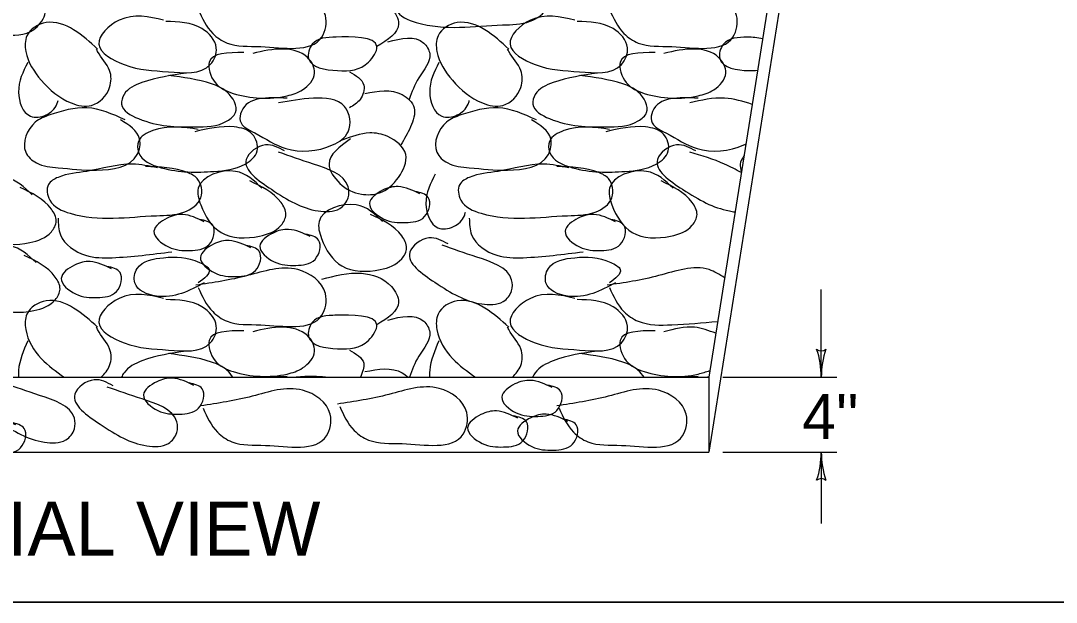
# Model space of a CAD drawing. Extents: x 1007 to 1035.5, y 1000.5 to 1021.5.
# Drawn here: x 1023.223 to 1027.826, y 1000.5 to 1003.083 of the extents above; entities that cross this region are included whole.
import ezdxf

# ---------------------------------------------------------------- set-up
doc = ezdxf.new("R2010")
doc.units = 0
for name, color, linetype in [('Level 1', 7, 'Continuous'), ('Level 10', 7, 'Continuous'), ('Level 11', 7, 'Continuous')]:
    doc.layers.add(name, color=color, linetype=linetype)

msp = doc.modelspace()

# ---------------------------------------------------------------- linework, layer by layer
at = {"layer": 'Level 1'}
for p, q in [((1027.6592, 1010.1626), (1026.2812, 1001.4998)), ((1027.6592, 1009.8296), (1026.2812, 1001.1668)), ((1026.7812, 1001.4998), (1026.7812, 1001.8897)), ((1019.8975, 1001.4998), (1026.2812, 1001.4998)), ((1024.4068, 1001.5034), (1024.269, 1001.4998)), ((1026.2342, 1001.5034), (1026.0963, 1001.4998)), ((1026.2813, 1001.5004), (1026.275, 1001.4998)), ((1026.2812, 1001.4998), (1026.2812, 1001.1668)), ((1026.3437, 1001.4998), (1026.85, 1001.4998)), ((1019.8975, 1001.1668), (1026.2812, 1001.1668)), ((1026.3437, 1001.1668), (1026.85, 1001.1668)), ((1026.7812, 1001.1668), (1026.7812, 1000.8499))]:
    msp.add_line(p, q, dxfattribs=at)
for centre, radius, start, end in [((1026.7812, 1001.6484), 0.0313, 228.7746, 310.8913), ((1026.3902, 1001.4998), 0.3909, 0, 18.6688), ((1027.1721, 1001.4998), 0.3909, 161.3472, 179.9939), ((1026.3902, 1001.4998), 0.3909, 359.9878, 0), ((1026.3902, 1001.1668), 0.3909, 341.3472, 359.9939), ((1027.1721, 1001.1668), 0.3909, 180, 198.6688), ((1027.1721, 1001.1668), 0.3909, 179.9878, 180), ((1026.7811, 1001.0181), 0.0313, 48.7746, 130.8913)]:
    msp.add_arc(centre, radius, start, end, dxfattribs=at)
for points in [[(1025.3698, 1003.2778), (1025.2578, 1003.2938), (1025.0555, 1003.2618), (1024.9277, 1003.2351), (1024.885, 1003.2031), (1024.8903, 1003.1339), (1024.9808, 1003.0753), (1025.3645, 1003.0646), (1025.487, 1003.0806), (1025.5615, 1003.1446), (1025.5457, 1003.2298), (1025.503, 1003.2564), (1025.3165, 1003.2831)], [(1024.0125, 1003.1334), (1024.0765, 1003.0269), (1024.1405, 1002.9842), (1024.2897, 1002.9682), (1024.5613, 1003.0109), (1024.5773, 1003.1067), (1024.4548, 1003.2134), (1024.231, 1003.1867), (1024.002, 1003.144)], [(1025.8398, 1003.1334), (1025.9038, 1003.0269), (1025.9678, 1002.9842), (1026.117, 1002.9682), (1026.3887, 1003.0109), (1026.4047, 1003.1067), (1026.2822, 1003.2134), (1026.0583, 1003.1867), (1025.8293, 1003.144)], [(1023.1517, 1003.1684), (1023.0452, 1003.1364), (1023.0292, 1003.0726), (1023.1571, 1003.0192), (1023.2956, 1003.0566), (1023.3329, 1003.1257), (1023.1517, 1003.1684), (1023.1464, 1003.1684)], [(1024.5613, 1003.1707), (1024.7372, 1003.1974), (1024.8703, 1003.1387), (1024.9023, 1003.0695), (1024.8063, 1002.9682)], [(1023.565, 1002.9575), (1023.4585, 1003.0429), (1023.336, 1003.0749), (1023.2508, 1003.0162), (1023.2455, 1002.9469), (1023.3147, 1002.819), (1023.4478, 1002.7179), (1023.5385, 1002.7072), (1023.6183, 1002.7872), (1023.6183, 1002.8617), (1023.565, 1002.9469), (1023.5598, 1002.9575)], [(1023.8582, 1003.0855), (1023.661, 1003.0855), (1023.5703, 1002.9789), (1023.6823, 1002.8884), (1023.8793, 1002.8564), (1024.0658, 1002.8884), (1024.0925, 1002.9629), (1024.0285, 1003.0482), (1023.8687, 1003.0802)], [(1025.3923, 1002.9575), (1025.2858, 1003.0429), (1025.1633, 1003.0749), (1025.0782, 1003.0162), (1025.0728, 1002.9469), (1025.142, 1002.819), (1025.2752, 1002.7179), (1025.3658, 1002.7072), (1025.4457, 1002.7872), (1025.4457, 1002.8617), (1025.3923, 1002.9469), (1025.3872, 1002.9575)], [(1025.6855, 1003.0855), (1025.4883, 1003.0855), (1025.3977, 1002.9789), (1025.5097, 1002.8884), (1025.7067, 1002.8564), (1025.8932, 1002.8884), (1025.9198, 1002.9629), (1025.8558, 1003.0482), (1025.696, 1003.0802)], [(1024.6252, 1003.0109), (1024.5187, 1002.9789), (1024.5027, 1002.915), (1024.6305, 1002.8617), (1024.769, 1002.899), (1024.8063, 1002.9682), (1024.6252, 1003.0109), (1024.6198, 1003.0109)], [(1024.8543, 1002.9895), (1025.0142, 1002.9842), (1025.0408, 1002.9364), (1024.9928, 1002.8297), (1024.9502, 1002.7339)], [(1026.4525, 1003.0109), (1026.346, 1002.9789), (1026.33, 1002.915), (1026.4578, 1002.8617), (1026.498, 1002.863)], [(1026.5203, 1003.0028), (1026.4525, 1003.0109), (1026.4472, 1003.0109)], [(1024.215, 1002.9417), (1024.0605, 1002.899), (1024.0872, 1002.8084), (1024.167, 1002.7605), (1024.4068, 1002.7499), (1024.476, 1002.7765), (1024.5293, 1002.851), (1024.4973, 1002.9204), (1024.3908, 1002.9575), (1024.2545, 1002.9375)], [(1026.0423, 1002.9417), (1025.8878, 1002.899), (1025.9145, 1002.8084), (1025.9943, 1002.7605), (1026.2342, 1002.7499), (1026.3033, 1002.7765), (1026.3567, 1002.851), (1026.3247, 1002.9204), (1026.2182, 1002.9575), (1026.0818, 1002.9375)], [(1023.2542, 1002.8975), (1023.2135, 1002.7659), (1023.2667, 1002.6592), (1023.336, 1002.6645), (1023.384, 1002.7125), (1023.3893, 1002.7285)], [(1025.0815, 1002.8975), (1025.0408, 1002.7659), (1025.094, 1002.6592), (1025.1633, 1002.6645), (1025.2113, 1002.7125), (1025.2167, 1002.7285)], [(1023.9593, 1002.851), (1023.7622, 1002.8084), (1023.6823, 1002.7552), (1023.6717, 1002.7125), (1023.7462, 1002.6485), (1023.9967, 1002.6114), (1024.1405, 1002.638), (1024.1777, 1002.6752), (1024.1405, 1002.7659), (1024.0712, 1002.803), (1023.8793, 1002.8404)], [(1024.6838, 1002.8564), (1024.7478, 1002.7977), (1024.7318, 1002.7339), (1024.6838, 1002.6965)], [(1025.7867, 1002.851), (1025.5895, 1002.8084), (1025.5097, 1002.7552), (1025.499, 1002.7125), (1025.5735, 1002.6485), (1025.824, 1002.6114), (1025.9678, 1002.638), (1026.005, 1002.6752), (1025.9678, 1002.7659), (1025.8985, 1002.803), (1025.7067, 1002.8404)], [(1024.7532, 1002.7605), (1024.9182, 1002.7552), (1024.9715, 1002.6965), (1024.9555, 1002.6114), (1024.913, 1002.5314)], [(1024.4068, 1002.7392), (1024.2043, 1002.6805), (1024.199, 1002.638), (1024.263, 1002.5847), (1024.4015, 1002.5154), (1024.6093, 1002.5314), (1024.6785, 1002.59), (1024.6625, 1002.7019), (1024.524, 1002.7392), (1024.3695, 1002.7179)], [(1026.2342, 1002.7392), (1026.0317, 1002.6805), (1026.0263, 1002.638), (1026.0903, 1002.5847), (1026.2288, 1002.5154), (1026.4367, 1002.5314), (1026.446, 1002.5358)], [(1026.474, 1002.7118), (1026.3513, 1002.7392), (1026.1968, 1002.7179)], [(1023.6877, 1002.6432), (1023.5172, 1002.6965), (1023.352, 1002.6645), (1023.288, 1002.6327), (1023.2455, 1002.4994), (1023.2933, 1002.4515), (1023.3893, 1002.4302), (1023.5598, 1002.4195), (1023.7408, 1002.4889), (1023.7515, 1002.558), (1023.6663, 1002.6432)], [(1025.515, 1002.6432), (1025.3445, 1002.6965), (1025.1793, 1002.6645), (1025.1153, 1002.6327), (1025.0728, 1002.4994), (1025.1207, 1002.4515), (1025.2167, 1002.4302), (1025.3872, 1002.4195), (1025.5682, 1002.4889), (1025.5788, 1002.558), (1025.4937, 1002.6432)], [(1024.0125, 1002.6007), (1023.8102, 1002.5954), (1023.7462, 1002.5474), (1023.7462, 1002.4994), (1023.8475, 1002.4302), (1024.0818, 1002.4142), (1024.2203, 1002.4462), (1024.2737, 1002.5047), (1024.2523, 1002.5794), (1024.1723, 1002.6114), (1023.9967, 1002.59)], [(1024.6892, 1002.558), (1024.5933, 1002.4462), (1024.6412, 1002.3609), (1024.7372, 1002.313), (1024.817, 1002.3184), (1024.9023, 1002.3875), (1024.9342, 1002.4889), (1024.8543, 1002.5687), (1024.7743, 1002.5847), (1024.6518, 1002.5527)], [(1025.8398, 1002.6007), (1025.6375, 1002.5954), (1025.5735, 1002.5474), (1025.5735, 1002.4994), (1025.6748, 1002.4302), (1025.9092, 1002.4142), (1026.0477, 1002.4462), (1026.101, 1002.5047), (1026.0797, 1002.5794), (1025.9997, 1002.6114), (1025.824, 1002.59)], [(1024.3962, 1002.5047), (1024.311, 1002.5314), (1024.2257, 1002.4675), (1024.3375, 1002.3344), (1024.5453, 1002.2384), (1024.6412, 1002.249), (1024.6785, 1002.297), (1024.6785, 1002.3449), (1024.524, 1002.4462), (1024.3695, 1002.4994)], [(1026.2235, 1002.5047), (1026.1383, 1002.5314), (1026.053, 1002.4675), (1026.1648, 1002.3344), (1026.3727, 1002.2384), (1026.398, 1002.2339)], [(1026.4258, 1002.4089), (1026.3513, 1002.4462), (1026.1968, 1002.4994)], [(1023.8315, 1002.4302), (1023.7195, 1002.4462), (1023.5172, 1002.4142), (1023.3893, 1002.3875), (1023.3467, 1002.3555), (1023.352, 1002.2864), (1023.4425, 1002.2277), (1023.8262, 1002.217), (1023.9487, 1002.233), (1024.0232, 1002.297), (1024.0073, 1002.3822), (1023.9647, 1002.4089), (1023.7782, 1002.4355)], [(1025.6588, 1002.4302), (1025.5468, 1002.4462), (1025.3445, 1002.4142), (1025.2167, 1002.3875), (1025.174, 1002.3555), (1025.1793, 1002.2864), (1025.2698, 1002.2277), (1025.6535, 1002.217), (1025.776, 1002.233), (1025.8505, 1002.297), (1025.8347, 1002.3822), (1025.792, 1002.4089), (1025.6055, 1002.4355)], [(1026.4375, 1002.4828), (1026.4207, 1002.4462), (1026.4264, 1002.4126)], [(1023.2741, 1002.3105), (1023.1568, 1002.3852), (1022.9916, 1002.3105), (1023.0023, 1002.236), (1023.093, 1002.1135), (1023.2635, 1002.0975), (1023.3593, 1002.1455), (1023.3806, 1002.1934), (1023.3593, 1002.2467), (1023.2208, 1002.3425)], [(1024.295, 1002.3395), (1024.1777, 1002.4142), (1024.0125, 1002.3395), (1024.0232, 1002.265), (1024.1138, 1002.1425), (1024.2843, 1002.1265), (1024.3802, 1002.1745), (1024.4015, 1002.2224), (1024.3802, 1002.2757), (1024.2417, 1002.3715)], [(1025.065, 1002.4019), (1025.0243, 1002.2702), (1025.0775, 1002.1635), (1025.1468, 1002.1689), (1025.1948, 1002.2169), (1025.2001, 1002.2329)], [(1026.1223, 1002.3395), (1026.005, 1002.4142), (1025.8398, 1002.3395), (1025.8505, 1002.265), (1025.9412, 1002.1425), (1026.1117, 1002.1265), (1026.2075, 1002.1745), (1026.2288, 1002.2224), (1026.2075, 1002.2757), (1026.069, 1002.3715)], [(1024.9969, 1002.3143), (1024.901, 1002.3463), (1024.8317, 1002.3303), (1024.7732, 1002.2718), (1024.837, 1002.2025), (1024.933, 1002.1865), (1025.0182, 1002.2131), (1025.0342, 1002.2985), (1024.9755, 1002.325)], [(1024.8316, 1002.1908), (1024.7143, 1002.2655), (1024.5491, 1002.1908), (1024.5598, 1002.1163), (1024.6505, 1001.9938), (1024.821, 1001.9778), (1024.9168, 1002.0258), (1024.9381, 1002.0737), (1024.9168, 1002.127), (1024.7783, 1002.2228)], [(1024.0392, 1002.1904), (1023.9433, 1002.2224), (1023.874, 1002.2064), (1023.8155, 1002.1479), (1023.8793, 1002.0785), (1023.9753, 1002.0625), (1024.0605, 1002.0892), (1024.0765, 1002.1745), (1024.0178, 1002.201)], [(1025.8665, 1002.1904), (1025.7707, 1002.2224), (1025.7013, 1002.2064), (1025.6428, 1002.1479), (1025.7067, 1002.0785), (1025.8027, 1002.0625), (1025.8878, 1002.0892), (1025.9038, 1002.1745), (1025.8452, 1002.201)], [(1023.3893, 1002.2064), (1023.4, 1002.1319), (1023.5118, 1002.0412), (1023.629, 1002.0307), (1023.8953, 1002.0572)], [(1025.2167, 1002.2064), (1025.2273, 1002.1319), (1025.3392, 1002.0412), (1025.4563, 1002.0307), (1025.7227, 1002.0572)], [(1024.5098, 1002.1243), (1024.4139, 1002.1563), (1024.3446, 1002.1403), (1024.2861, 1002.0818), (1024.3499, 1002.0125), (1024.4459, 1001.9965), (1024.5311, 1002.0231), (1024.5471, 1002.1085), (1024.4884, 1002.135)], [(1025.1227, 1002.0916), (1025.0375, 1002.1183), (1024.9522, 1002.0545), (1025.064, 1001.9213), (1025.2719, 1001.8253), (1025.3677, 1001.836), (1025.405, 1001.884), (1025.405, 1001.9318), (1025.2505, 1002.0331), (1025.096, 1002.0863)], [(1023.2915, 1002.0086), (1023.1742, 1002.0833), (1023.009, 1002.0086), (1023.0197, 1001.9341), (1023.1104, 1001.8116), (1023.2809, 1001.7956), (1023.3767, 1001.8436), (1023.398, 1001.8915), (1023.3767, 1001.9448), (1023.2382, 1002.0406)], [(1024.2456, 1002.0747), (1024.1497, 1002.1067), (1024.0804, 1002.0907), (1024.0219, 1002.0322), (1024.0857, 1001.9629), (1024.1817, 1001.9469), (1024.2669, 1001.9736), (1024.2829, 1002.0589), (1024.2242, 1002.0854)], [(1024.0392, 1001.9189), (1023.8262, 1001.8602), (1023.7302, 1001.9189), (1023.7408, 1001.9829), (1023.8582, 1002.0307), (1024.0178, 1002.0094), (1024.0605, 1001.9775), (1024.0125, 1001.9189)], [(1025.8665, 1001.9189), (1025.6535, 1001.8602), (1025.5575, 1001.9189), (1025.5682, 1001.9829), (1025.6855, 1002.0307), (1025.8452, 1002.0094), (1025.8878, 1001.9775), (1025.8398, 1001.9189)], [(1023.6272, 1001.9814), (1023.5314, 1002.0134), (1023.462, 1001.9974), (1023.4035, 1001.9389), (1023.4674, 1001.8695), (1023.5634, 1001.8535), (1023.6485, 1001.8802), (1023.6645, 1001.9655), (1023.6059, 1001.992)], [(1024.0125, 1001.8975), (1024.0765, 1001.791), (1024.1405, 1001.7484), (1024.2897, 1001.7324), (1024.5613, 1001.775), (1024.5773, 1001.8709), (1024.4548, 1001.9775), (1024.231, 1001.9509), (1024.002, 1001.9082)], [(1026.3514, 1001.9416), (1026.2822, 1001.9775), (1026.0583, 1001.9509), (1025.8293, 1001.9082)], [(1024.5613, 1001.9349), (1024.7372, 1001.9615), (1024.8703, 1001.9029), (1024.9023, 1001.8337), (1024.8063, 1001.7324)], [(1025.8398, 1001.8975), (1025.9038, 1001.791), (1025.9678, 1001.7484), (1026.117, 1001.7324), (1026.3206, 1001.7479)], [(1023.565, 1001.7217), (1023.4585, 1001.807), (1023.336, 1001.839), (1023.2508, 1001.7804), (1023.2455, 1001.711), (1023.3147, 1001.5832), (1023.4164, 1001.4998)], [(1023.8582, 1001.8497), (1023.661, 1001.8497), (1023.5703, 1001.743), (1023.6823, 1001.6525), (1023.8793, 1001.6205), (1024.0658, 1001.6525), (1024.0925, 1001.727), (1024.0285, 1001.8124), (1023.8687, 1001.8444)], [(1025.3923, 1001.7217), (1025.2858, 1001.807), (1025.1633, 1001.839), (1025.0782, 1001.7804), (1025.0728, 1001.711), (1025.142, 1001.5832), (1025.2437, 1001.4998)], [(1025.6855, 1001.8497), (1025.4883, 1001.8497), (1025.3977, 1001.743), (1025.5097, 1001.6525), (1025.7067, 1001.6205), (1025.8932, 1001.6525), (1025.9198, 1001.727), (1025.8558, 1001.8124), (1025.696, 1001.8444)], [(1024.6252, 1001.775), (1024.5187, 1001.743), (1024.5027, 1001.6792), (1024.6305, 1001.6259), (1024.769, 1001.6632), (1024.8063, 1001.7324), (1024.6252, 1001.775), (1024.6198, 1001.775)], [(1024.8543, 1001.7537), (1025.0142, 1001.7484), (1025.0408, 1001.7005), (1024.9928, 1001.5939), (1024.9509, 1001.4998)], [(1023.5812, 1001.4998), (1023.6183, 1001.5514), (1023.6183, 1001.6259), (1023.565, 1001.711), (1023.5598, 1001.7217)], [(1024.215, 1001.7059), (1024.0605, 1001.6632), (1024.0872, 1001.5725), (1024.167, 1001.5247), (1024.4068, 1001.514), (1024.476, 1001.5407), (1024.5293, 1001.6152), (1024.4973, 1001.6845), (1024.3908, 1001.7217), (1024.2545, 1001.7017)], [(1025.4085, 1001.4998), (1025.4457, 1001.5514), (1025.4457, 1001.6259), (1025.3923, 1001.711), (1025.3872, 1001.7217)], [(1026.0423, 1001.7059), (1025.8878, 1001.6632), (1025.9145, 1001.5725), (1025.9943, 1001.5247), (1026.2342, 1001.514), (1026.2859, 1001.5292)], [(1026.3122, 1001.6947), (1026.2182, 1001.7217), (1026.0818, 1001.7017)], [(1023.2542, 1001.6617), (1023.2135, 1001.53), (1023.2126, 1001.4998)], [(1025.0815, 1001.6617), (1025.0408, 1001.53), (1025.0399, 1001.4998)], [(1023.9593, 1001.6152), (1023.7622, 1001.5725), (1023.6823, 1001.5194), (1023.6706, 1001.4998)], [(1024.6838, 1001.6205), (1024.7478, 1001.5619), (1024.733, 1001.4998)], [(1025.7867, 1001.6152), (1025.5895, 1001.5725), (1025.5097, 1001.5194), (1025.4979, 1001.4998)], [(1024.166, 1001.4998), (1024.1405, 1001.53), (1024.0712, 1001.5672), (1023.8793, 1001.6045)], [(1025.9933, 1001.4998), (1025.9678, 1001.53), (1025.8985, 1001.5672), (1025.7067, 1001.6045)], [(1024.7532, 1001.5247), (1024.9182, 1001.5194), (1024.9454, 1001.4998)], [(1023.1791, 1001.4775), (1023.094, 1001.5042), (1023.0086, 1001.4403), (1023.1205, 1001.3072), (1023.3283, 1001.2112), (1023.4241, 1001.2218), (1023.4615, 1001.2698), (1023.4615, 1001.3177), (1023.307, 1001.419), (1023.1525, 1001.4722)], [(1023.6346, 1001.4615), (1023.5494, 1001.4882), (1023.4641, 1001.4244), (1023.5759, 1001.2912), (1023.7838, 1001.1952), (1023.8796, 1001.2059), (1023.9169, 1001.2539), (1023.9169, 1001.3017), (1023.7624, 1001.403), (1023.6079, 1001.4562)], [(1023.9927, 1001.4636), (1023.8968, 1001.4956), (1023.8275, 1001.4796), (1023.769, 1001.4211), (1023.8328, 1001.3518), (1023.9288, 1001.3358), (1024.014, 1001.3625), (1024.03, 1001.4478), (1023.9713, 1001.4743)], [(1024.5782, 1001.4998), (1024.524, 1001.5034), (1024.4477, 1001.4998)], [(1025.585, 1001.4537), (1025.4891, 1001.4857), (1025.4198, 1001.4697), (1025.3613, 1001.4112), (1025.4251, 1001.3418), (1025.5211, 1001.3258), (1025.6063, 1001.3525), (1025.6223, 1001.4378), (1025.5636, 1001.4643)], [(1024.0336, 1001.3618), (1024.0976, 1001.2553), (1024.1616, 1001.2127), (1024.3108, 1001.1967), (1024.5825, 1001.2393), (1024.5985, 1001.3352), (1024.476, 1001.4418), (1024.2521, 1001.4152), (1024.0231, 1001.3725)], [(1024.6409, 1001.3698), (1024.7049, 1001.2633), (1024.7689, 1001.2207), (1024.9181, 1001.2047), (1025.1898, 1001.2473), (1025.2058, 1001.3432), (1025.0833, 1001.4498), (1024.8594, 1001.4232), (1024.6304, 1001.3805)], [(1025.6158, 1001.3618), (1025.6798, 1001.2553), (1025.7438, 1001.2127), (1025.893, 1001.1967), (1026.1646, 1001.2393), (1026.1806, 1001.3352), (1026.0581, 1001.4418), (1025.8343, 1001.4152), (1025.6053, 1001.3725)], [(1025.4331, 1001.3177), (1025.3373, 1001.3497), (1025.268, 1001.3337), (1025.2095, 1001.2752), (1025.2733, 1001.2059), (1025.3693, 1001.1899), (1025.4545, 1001.2166), (1025.4705, 1001.3019), (1025.4118, 1001.3284)], [(1025.6548, 1001.3037), (1025.5589, 1001.3357), (1025.4896, 1001.3197), (1025.4311, 1001.2612), (1025.4949, 1001.1919), (1025.5909, 1001.1759), (1025.6761, 1001.2026), (1025.6921, 1001.2879), (1025.6334, 1001.3144)], [(1023.2016, 1001.2877), (1023.1057, 1001.3197), (1023.0364, 1001.3037), (1022.9779, 1001.2452), (1023.0417, 1001.1759), (1023.1377, 1001.1599), (1023.2229, 1001.1866), (1023.2389, 1001.2719), (1023.1802, 1001.2984)]]:
    msp.add_spline(points, degree=3, dxfattribs=at)
at = {"layer": 'Level 10'}
msp.add_line((1035.5, 1000.5), (1012.3913, 1000.5), dxfattribs=at)
at = {"layer": 'Level 11'}
msp.add_lwpolyline([(1007, 1000.5), (1035.5, 1000.5), (1035.5, 1021.5), (1007, 1021.5)], close=True, dxfattribs=at)

# ---------------------------------------------------------------- texts
at = {"layer": 'Level 1'}
for s, height, p in [("4''", 0.2, (1026.6968, 1001.2254)), ('PICTORIAL VIEW', 0.24, (1021.9517, 1000.7075))]:
    msp.add_text(s, height=height, dxfattribs=at).set_placement(p)

doc.saveas('drawing.dxf')
